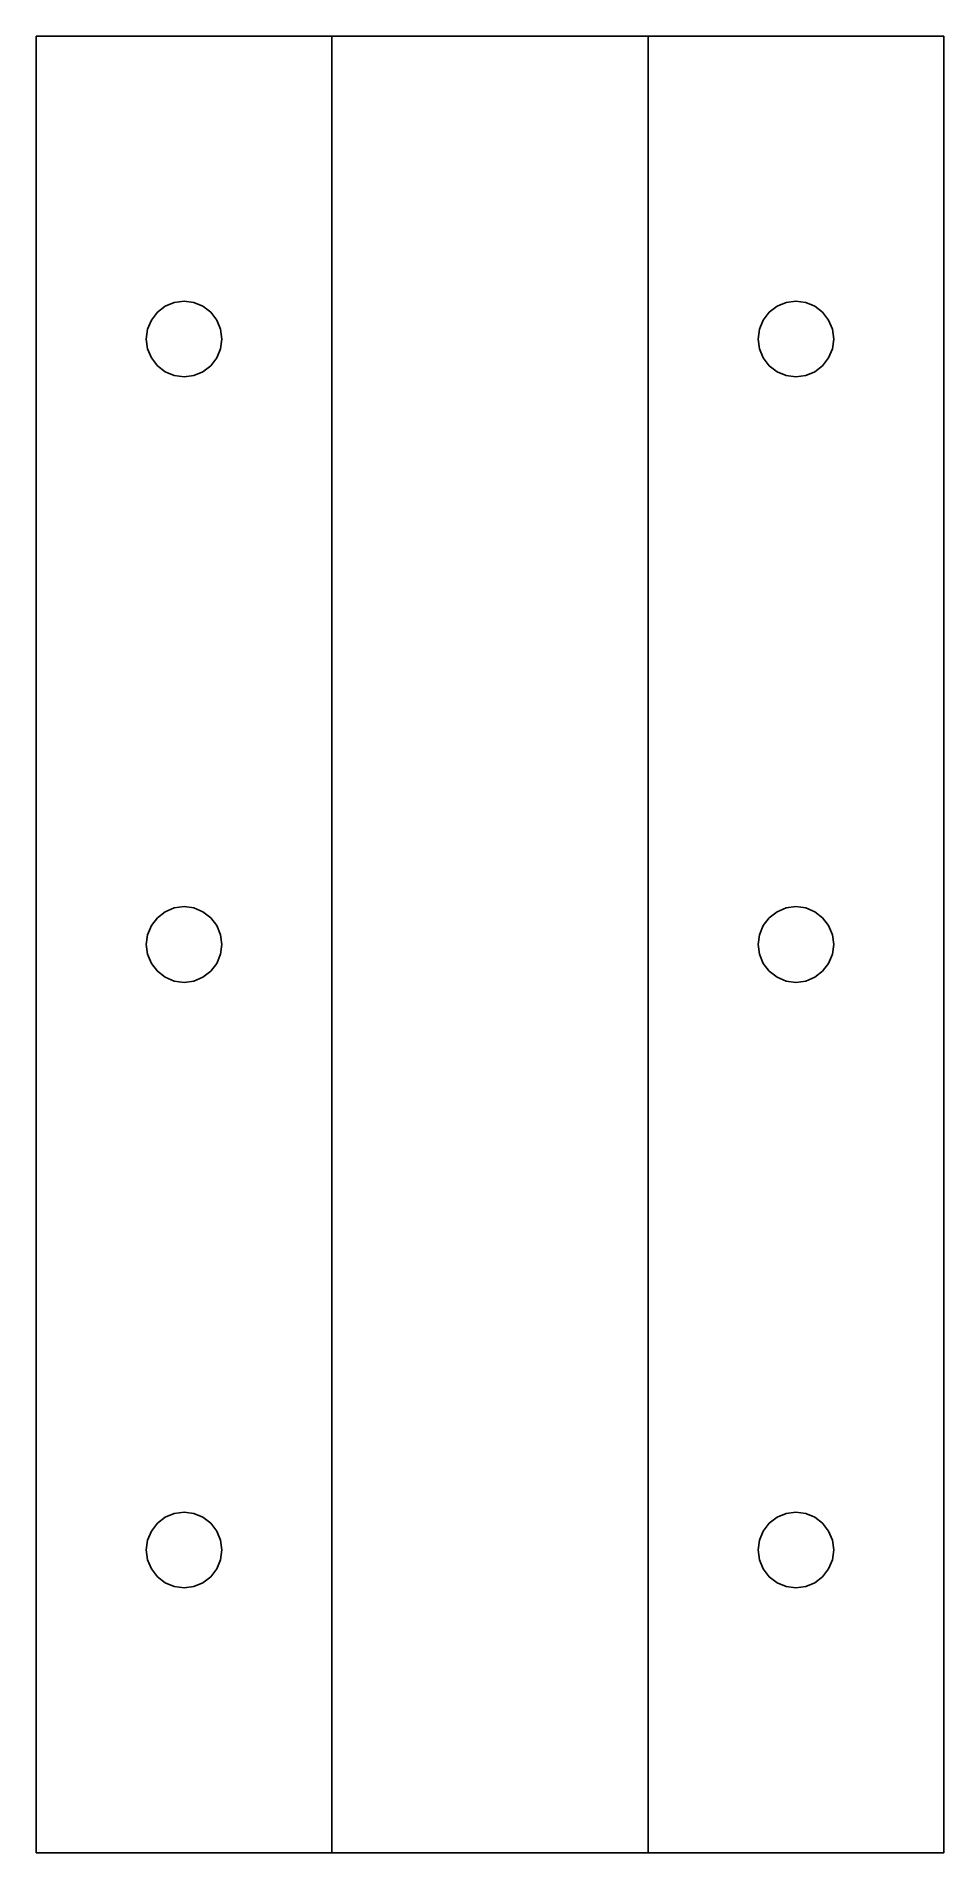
# Model space of a CAD drawing. Header units: metres. Extents: x 0 to 3, y -6 to 0.
import ezdxf

# ---------------------------------------------------------------- set-up
doc = ezdxf.new("R2010")
doc.units = ezdxf.units.M

msp = doc.modelspace()

# ---------------------------------------------------------------- linework, layer by layer
at = {"layer": 'Layer0'}
for p, q in [((0, -6, 0.75), (0, 0, 0.75)), ((0, 0, 0.75), (0.9772, 0, 0.75)), ((0, 0), (0, 0, 0.75)), ((0, -6), (0, 0)), ((0, 0), (3, 0)), ((0.9772, 0, 0.625), (2.0227, 0, 0.625)), ((0.9772, -6, 0.625), (0.9772, 0, 0.625)), ((0.9772, 0, 0.75), (0.9772, 0, 0.625)), ((0.9772, -6, 0.75), (0.9772, 0, 0.75)), ((2.0227, -6, 0.625), (2.0227, 0, 0.625)), ((2.0227, 0, 0.75), (2.0227, 0, 0.625)), ((2.0227, -6, 0.75), (2.0227, 0, 0.75)), ((2.0227, 0, 0.75), (3, 0, 0.75)), ((3, 0), (3, 0, 0.75)), ((3, 0, 0.75), (3, -6, 0.75)), ((3, 0), (3, -6)), ((0.4002, -0.9116, 0.75), (0.4261, -0.8917, 0.75)), ((0.4002, -0.9116), (0.4261, -0.8917)), ((0.4261, -0.8917, 0.75), (0.4563, -0.8793, 0.75)), ((0.4261, -0.8917), (0.4563, -0.8793)), ((0.4261, -0.8917, 0.75), (0.4261, -0.8917)), ((0.4563, -0.8793, 0.75), (0.4886, -0.875, 0.75)), ((0.4563, -0.8793), (0.4886, -0.875)), ((0.4563, -0.8793, 0.75), (0.4563, -0.8793)), ((0.4886, -0.875, 0.75), (0.521, -0.8793, 0.75)), ((0.4886, -0.875), (0.521, -0.8793)), ((0.4886, -0.875, 0.75), (0.4886, -0.875)), ((0.521, -0.8793, 0.75), (0.5511, -0.8917, 0.75)), ((0.521, -0.8793), (0.5511, -0.8917)), ((0.521, -0.8793, 0.75), (0.521, -0.8793)), ((0.5511, -0.8917, 0.75), (0.577, -0.9116, 0.75)), ((0.5511, -0.8917), (0.577, -0.9116)), ((0.5511, -0.8917, 0.75), (0.5511, -0.8917)), ((2.423, -0.9116, 0.75), (2.4489, -0.8917, 0.75)), ((2.423, -0.9116), (2.4489, -0.8917)), ((2.4489, -0.8917, 0.75), (2.479, -0.8793, 0.75)), ((2.4489, -0.8917), (2.479, -0.8793)), ((2.4489, -0.8917, 0.75), (2.4489, -0.8917)), ((2.479, -0.8793, 0.75), (2.5114, -0.875, 0.75)), ((2.479, -0.8793), (2.5114, -0.875)), ((2.479, -0.8793, 0.75), (2.479, -0.8793)), ((2.5114, -0.875, 0.75), (2.5437, -0.8793, 0.75)), ((2.5114, -0.875), (2.5437, -0.8793)), ((2.5114, -0.875, 0.75), (2.5114, -0.875)), ((2.5437, -0.8793, 0.75), (2.5739, -0.8917, 0.75)), ((2.5437, -0.8793), (2.5739, -0.8917)), ((2.5437, -0.8793, 0.75), (2.5437, -0.8793)), ((2.5739, -0.8917, 0.75), (2.5998, -0.9116, 0.75)), ((2.5739, -0.8917), (2.5998, -0.9116)), ((2.5739, -0.8917, 0.75), (2.5739, -0.8917)), ((0.3679, -0.9676, 0.75), (0.3804, -0.9375, 0.75)), ((0.3679, -0.9676), (0.3804, -0.9375)), ((0.3804, -0.9375, 0.75), (0.4002, -0.9116, 0.75)), ((0.3804, -0.9375), (0.4002, -0.9116)), ((0.3804, -0.9375, 0.75), (0.3804, -0.9375)), ((0.4002, -0.9116, 0.75), (0.4002, -0.9116)), ((0.577, -0.9116, 0.75), (0.5969, -0.9375, 0.75)), ((0.577, -0.9116), (0.5969, -0.9375)), ((0.577, -0.9116, 0.75), (0.577, -0.9116)), ((0.5969, -0.9375, 0.75), (0.6094, -0.9676, 0.75)), ((0.5969, -0.9375), (0.6094, -0.9676)), ((0.5969, -0.9375, 0.75), (0.5969, -0.9375)), ((2.3906, -0.9676, 0.75), (2.4031, -0.9375, 0.75)), ((2.3906, -0.9676), (2.4031, -0.9375)), ((2.4031, -0.9375, 0.75), (2.423, -0.9116, 0.75)), ((2.4031, -0.9375), (2.423, -0.9116)), ((2.4031, -0.9375, 0.75), (2.4031, -0.9375)), ((2.423, -0.9116, 0.75), (2.423, -0.9116)), ((2.5998, -0.9116, 0.75), (2.6196, -0.9375, 0.75)), ((2.5998, -0.9116), (2.6196, -0.9375)), ((2.5998, -0.9116, 0.75), (2.5998, -0.9116)), ((2.6196, -0.9375, 0.75), (2.6321, -0.9676, 0.75)), ((2.6196, -0.9375), (2.6321, -0.9676)), ((2.6196, -0.9375, 0.75), (2.6196, -0.9375)), ((0.3636, -1, 0.75), (0.3679, -0.9676, 0.75)), ((0.3636, -1), (0.3679, -0.9676)), ((0.3679, -1.0324, 0.75), (0.3636, -1, 0.75)), ((0.3679, -1.0324), (0.3636, -1)), ((0.3636, -1, 0.75), (0.3636, -1)), ((0.3679, -0.9676, 0.75), (0.3679, -0.9676)), ((0.6094, -0.9676, 0.75), (0.6136, -1, 0.75)), ((0.6094, -0.9676), (0.6136, -1)), ((0.6094, -0.9676, 0.75), (0.6094, -0.9676)), ((0.6136, -1, 0.75), (0.6094, -1.0324, 0.75)), ((0.6136, -1), (0.6094, -1.0324)), ((0.6136, -1, 0.75), (0.6136, -1)), ((2.3864, -1, 0.75), (2.3906, -0.9676, 0.75)), ((2.3864, -1), (2.3906, -0.9676)), ((2.3906, -1.0324, 0.75), (2.3864, -1, 0.75)), ((2.3906, -1.0324), (2.3864, -1)), ((2.3864, -1, 0.75), (2.3864, -1)), ((2.3906, -0.9676, 0.75), (2.3906, -0.9676)), ((2.6321, -0.9676, 0.75), (2.6364, -1, 0.75)), ((2.6321, -0.9676), (2.6364, -1)), ((2.6321, -0.9676, 0.75), (2.6321, -0.9676)), ((2.6364, -1, 0.75), (2.6321, -1.0324, 0.75)), ((2.6364, -1), (2.6321, -1.0324)), ((2.6364, -1, 0.75), (2.6364, -1)), ((0.3804, -1.0625, 0.75), (0.3679, -1.0324, 0.75)), ((0.3804, -1.0625), (0.3679, -1.0324)), ((0.3679, -1.0324, 0.75), (0.3679, -1.0324)), ((0.4002, -1.0884, 0.75), (0.3804, -1.0625, 0.75)), ((0.4002, -1.0884), (0.3804, -1.0625)), ((0.3804, -1.0625, 0.75), (0.3804, -1.0625)), ((0.5969, -1.0625, 0.75), (0.577, -1.0884, 0.75)), ((0.5969, -1.0625), (0.577, -1.0884)), ((0.6094, -1.0324, 0.75), (0.5969, -1.0625, 0.75)), ((0.6094, -1.0324), (0.5969, -1.0625)), ((0.5969, -1.0625, 0.75), (0.5969, -1.0625)), ((0.6094, -1.0324, 0.75), (0.6094, -1.0324)), ((2.4031, -1.0625, 0.75), (2.3906, -1.0324, 0.75)), ((2.4031, -1.0625), (2.3906, -1.0324)), ((2.3906, -1.0324, 0.75), (2.3906, -1.0324)), ((2.423, -1.0884, 0.75), (2.4031, -1.0625, 0.75)), ((2.423, -1.0884), (2.4031, -1.0625)), ((2.4031, -1.0625, 0.75), (2.4031, -1.0625)), ((2.6196, -1.0625, 0.75), (2.5998, -1.0884, 0.75)), ((2.6196, -1.0625), (2.5998, -1.0884)), ((2.6321, -1.0324, 0.75), (2.6196, -1.0625, 0.75)), ((2.6321, -1.0324), (2.6196, -1.0625)), ((2.6196, -1.0625, 0.75), (2.6196, -1.0625)), ((2.6321, -1.0324, 0.75), (2.6321, -1.0324)), ((0.4261, -1.1083, 0.75), (0.4002, -1.0884, 0.75)), ((0.4261, -1.1083), (0.4002, -1.0884)), ((0.4002, -1.0884, 0.75), (0.4002, -1.0884)), ((0.4563, -1.1207, 0.75), (0.4261, -1.1083, 0.75)), ((0.4563, -1.1207), (0.4261, -1.1083)), ((0.4261, -1.1083, 0.75), (0.4261, -1.1083)), ((0.4886, -1.125, 0.75), (0.4563, -1.1207, 0.75)), ((0.4886, -1.125), (0.4563, -1.1207)), ((0.4563, -1.1207, 0.75), (0.4563, -1.1207)), ((0.521, -1.1207, 0.75), (0.4886, -1.125, 0.75)), ((0.521, -1.1207), (0.4886, -1.125)), ((0.4886, -1.125, 0.75), (0.4886, -1.125)), ((0.5511, -1.1083, 0.75), (0.521, -1.1207, 0.75)), ((0.5511, -1.1083), (0.521, -1.1207)), ((0.521, -1.1207, 0.75), (0.521, -1.1207)), ((0.577, -1.0884, 0.75), (0.5511, -1.1083, 0.75)), ((0.577, -1.0884), (0.5511, -1.1083)), ((0.5511, -1.1083, 0.75), (0.5511, -1.1083)), ((0.577, -1.0884, 0.75), (0.577, -1.0884)), ((2.4489, -1.1083, 0.75), (2.423, -1.0884, 0.75)), ((2.4489, -1.1083), (2.423, -1.0884)), ((2.423, -1.0884, 0.75), (2.423, -1.0884)), ((2.479, -1.1207, 0.75), (2.4489, -1.1083, 0.75)), ((2.479, -1.1207), (2.4489, -1.1083)), ((2.4489, -1.1083, 0.75), (2.4489, -1.1083)), ((2.5114, -1.125, 0.75), (2.479, -1.1207, 0.75)), ((2.5114, -1.125), (2.479, -1.1207)), ((2.479, -1.1207, 0.75), (2.479, -1.1207)), ((2.5437, -1.1207, 0.75), (2.5114, -1.125, 0.75)), ((2.5437, -1.1207), (2.5114, -1.125)), ((2.5114, -1.125, 0.75), (2.5114, -1.125)), ((2.5739, -1.1083, 0.75), (2.5437, -1.1207, 0.75)), ((2.5739, -1.1083), (2.5437, -1.1207)), ((2.5437, -1.1207, 0.75), (2.5437, -1.1207)), ((2.5998, -1.0884, 0.75), (2.5739, -1.1083, 0.75)), ((2.5998, -1.0884), (2.5739, -1.1083)), ((2.5739, -1.1083, 0.75), (2.5739, -1.1083)), ((2.5998, -1.0884, 0.75), (2.5998, -1.0884)), ((0.4261, -2.8917, 0.75), (0.4563, -2.8793, 0.75)), ((0.4261, -2.8917), (0.4563, -2.8793)), ((0.4563, -2.8793, 0.75), (0.4886, -2.875, 0.75)), ((0.4563, -2.8793), (0.4886, -2.875)), ((0.4563, -2.8793, 0.75), (0.4563, -2.8793)), ((0.4886, -2.875, 0.75), (0.521, -2.8793, 0.75)), ((0.4886, -2.875), (0.521, -2.8793)), ((0.4886, -2.875, 0.75), (0.4886, -2.875)), ((0.521, -2.8793, 0.75), (0.5511, -2.8917, 0.75)), ((0.521, -2.8793), (0.5511, -2.8917)), ((0.521, -2.8793, 0.75), (0.521, -2.8793)), ((2.4489, -2.8917, 0.75), (2.479, -2.8793, 0.75)), ((2.4489, -2.8917), (2.479, -2.8793)), ((2.479, -2.8793, 0.75), (2.5114, -2.875, 0.75)), ((2.479, -2.8793), (2.5114, -2.875)), ((2.479, -2.8793, 0.75), (2.479, -2.8793)), ((2.5114, -2.875, 0.75), (2.5437, -2.8793, 0.75)), ((2.5114, -2.875), (2.5437, -2.8793)), ((2.5114, -2.875, 0.75), (2.5114, -2.875)), ((2.5437, -2.8793, 0.75), (2.5739, -2.8917, 0.75)), ((2.5437, -2.8793), (2.5739, -2.8917)), ((2.5437, -2.8793, 0.75), (2.5437, -2.8793)), ((0.3679, -2.9676, 0.75), (0.3804, -2.9375, 0.75)), ((0.3679, -2.9676), (0.3804, -2.9375)), ((0.3804, -2.9375, 0.75), (0.4002, -2.9116, 0.75)), ((0.3804, -2.9375), (0.4002, -2.9116)), ((0.3804, -2.9375, 0.75), (0.3804, -2.9375)), ((0.4002, -2.9116, 0.75), (0.4261, -2.8917, 0.75)), ((0.4002, -2.9116), (0.4261, -2.8917)), ((0.4002, -2.9116, 0.75), (0.4002, -2.9116)), ((0.4261, -2.8917, 0.75), (0.4261, -2.8917)), ((0.5511, -2.8917, 0.75), (0.577, -2.9116, 0.75)), ((0.5511, -2.8917), (0.577, -2.9116)), ((0.5511, -2.8917, 0.75), (0.5511, -2.8917)), ((0.577, -2.9116, 0.75), (0.5969, -2.9375, 0.75)), ((0.577, -2.9116), (0.5969, -2.9375)), ((0.577, -2.9116, 0.75), (0.577, -2.9116)), ((0.5969, -2.9375, 0.75), (0.6094, -2.9676, 0.75)), ((0.5969, -2.9375), (0.6094, -2.9676)), ((0.5969, -2.9375, 0.75), (0.5969, -2.9375)), ((2.3906, -2.9676, 0.75), (2.4031, -2.9375, 0.75)), ((2.3906, -2.9676), (2.4031, -2.9375)), ((2.4031, -2.9375, 0.75), (2.423, -2.9116, 0.75)), ((2.4031, -2.9375), (2.423, -2.9116)), ((2.4031, -2.9375, 0.75), (2.4031, -2.9375)), ((2.423, -2.9116, 0.75), (2.4489, -2.8917, 0.75)), ((2.423, -2.9116), (2.4489, -2.8917)), ((2.423, -2.9116, 0.75), (2.423, -2.9116)), ((2.4489, -2.8917, 0.75), (2.4489, -2.8917)), ((2.5739, -2.8917, 0.75), (2.5998, -2.9116, 0.75)), ((2.5739, -2.8917), (2.5998, -2.9116)), ((2.5739, -2.8917, 0.75), (2.5739, -2.8917)), ((2.5998, -2.9116, 0.75), (2.6196, -2.9375, 0.75)), ((2.5998, -2.9116), (2.6196, -2.9375)), ((2.5998, -2.9116, 0.75), (2.5998, -2.9116)), ((2.6196, -2.9375, 0.75), (2.6321, -2.9676, 0.75)), ((2.6196, -2.9375), (2.6321, -2.9676)), ((2.6196, -2.9375, 0.75), (2.6196, -2.9375)), ((0.3636, -3, 0.75), (0.3679, -2.9676, 0.75)), ((0.3636, -3), (0.3679, -2.9676)), ((0.3679, -3.0324, 0.75), (0.3636, -3, 0.75)), ((0.3679, -3.0324), (0.3636, -3)), ((0.3636, -3, 0.75), (0.3636, -3)), ((0.3679, -2.9676, 0.75), (0.3679, -2.9676)), ((0.6094, -2.9676, 0.75), (0.6136, -3, 0.75)), ((0.6094, -2.9676), (0.6136, -3)), ((0.6094, -2.9676, 0.75), (0.6094, -2.9676)), ((0.6136, -3, 0.75), (0.6094, -3.0324, 0.75)), ((0.6136, -3), (0.6094, -3.0324)), ((0.6136, -3, 0.75), (0.6136, -3)), ((2.3864, -3, 0.75), (2.3906, -2.9676, 0.75)), ((2.3864, -3), (2.3906, -2.9676)), ((2.3906, -3.0324, 0.75), (2.3864, -3, 0.75)), ((2.3906, -3.0324), (2.3864, -3)), ((2.3864, -3, 0.75), (2.3864, -3)), ((2.3906, -2.9676, 0.75), (2.3906, -2.9676)), ((2.6321, -2.9676, 0.75), (2.6364, -3, 0.75)), ((2.6321, -2.9676), (2.6364, -3)), ((2.6321, -2.9676, 0.75), (2.6321, -2.9676)), ((2.6364, -3, 0.75), (2.6321, -3.0324, 0.75)), ((2.6364, -3), (2.6321, -3.0324)), ((2.6364, -3, 0.75), (2.6364, -3)), ((0.3804, -3.0625, 0.75), (0.3679, -3.0324, 0.75)), ((0.3804, -3.0625), (0.3679, -3.0324)), ((0.3679, -3.0324, 0.75), (0.3679, -3.0324)), ((0.6094, -3.0324, 0.75), (0.5969, -3.0625, 0.75)), ((0.6094, -3.0324), (0.5969, -3.0625)), ((0.6094, -3.0324, 0.75), (0.6094, -3.0324)), ((2.4031, -3.0625, 0.75), (2.3906, -3.0324, 0.75)), ((2.4031, -3.0625), (2.3906, -3.0324)), ((2.3906, -3.0324, 0.75), (2.3906, -3.0324)), ((2.6321, -3.0324, 0.75), (2.6196, -3.0625, 0.75)), ((2.6321, -3.0324), (2.6196, -3.0625)), ((2.6321, -3.0324, 0.75), (2.6321, -3.0324)), ((0.4002, -3.0884, 0.75), (0.3804, -3.0625, 0.75)), ((0.4002, -3.0884), (0.3804, -3.0625)), ((0.3804, -3.0625, 0.75), (0.3804, -3.0625)), ((0.4261, -3.1083, 0.75), (0.4002, -3.0884, 0.75)), ((0.4261, -3.1083), (0.4002, -3.0884)), ((0.4002, -3.0884, 0.75), (0.4002, -3.0884)), ((0.4563, -3.1207, 0.75), (0.4261, -3.1083, 0.75)), ((0.4563, -3.1207), (0.4261, -3.1083)), ((0.4261, -3.1083, 0.75), (0.4261, -3.1083)), ((0.5511, -3.1083, 0.75), (0.521, -3.1207, 0.75)), ((0.5511, -3.1083), (0.521, -3.1207)), ((0.577, -3.0884, 0.75), (0.5511, -3.1083, 0.75)), ((0.577, -3.0884), (0.5511, -3.1083)), ((0.5511, -3.1083, 0.75), (0.5511, -3.1083)), ((0.5969, -3.0625, 0.75), (0.577, -3.0884, 0.75)), ((0.5969, -3.0625), (0.577, -3.0884)), ((0.577, -3.0884, 0.75), (0.577, -3.0884)), ((0.5969, -3.0625, 0.75), (0.5969, -3.0625)), ((2.423, -3.0884, 0.75), (2.4031, -3.0625, 0.75)), ((2.423, -3.0884), (2.4031, -3.0625)), ((2.4031, -3.0625, 0.75), (2.4031, -3.0625)), ((2.4489, -3.1083, 0.75), (2.423, -3.0884, 0.75)), ((2.4489, -3.1083), (2.423, -3.0884)), ((2.423, -3.0884, 0.75), (2.423, -3.0884)), ((2.479, -3.1207, 0.75), (2.4489, -3.1083, 0.75)), ((2.479, -3.1207), (2.4489, -3.1083)), ((2.4489, -3.1083, 0.75), (2.4489, -3.1083)), ((2.5739, -3.1083, 0.75), (2.5437, -3.1207, 0.75)), ((2.5739, -3.1083), (2.5437, -3.1207)), ((2.5998, -3.0884, 0.75), (2.5739, -3.1083, 0.75)), ((2.5998, -3.0884), (2.5739, -3.1083)), ((2.5739, -3.1083, 0.75), (2.5739, -3.1083)), ((2.6196, -3.0625, 0.75), (2.5998, -3.0884, 0.75)), ((2.6196, -3.0625), (2.5998, -3.0884)), ((2.5998, -3.0884, 0.75), (2.5998, -3.0884)), ((2.6196, -3.0625, 0.75), (2.6196, -3.0625)), ((0.4886, -3.125, 0.75), (0.4563, -3.1207, 0.75)), ((0.4886, -3.125), (0.4563, -3.1207)), ((0.4563, -3.1207, 0.75), (0.4563, -3.1207)), ((0.521, -3.1207, 0.75), (0.4886, -3.125, 0.75)), ((0.521, -3.1207), (0.4886, -3.125)), ((0.4886, -3.125, 0.75), (0.4886, -3.125)), ((0.521, -3.1207, 0.75), (0.521, -3.1207)), ((2.5114, -3.125, 0.75), (2.479, -3.1207, 0.75)), ((2.5114, -3.125), (2.479, -3.1207)), ((2.479, -3.1207, 0.75), (2.479, -3.1207)), ((2.5437, -3.1207, 0.75), (2.5114, -3.125, 0.75)), ((2.5437, -3.1207), (2.5114, -3.125)), ((2.5114, -3.125, 0.75), (2.5114, -3.125)), ((2.5437, -3.1207, 0.75), (2.5437, -3.1207)), ((0.3804, -4.9375, 0.75), (0.4002, -4.9116, 0.75)), ((0.3804, -4.9375), (0.4002, -4.9116)), ((0.4002, -4.9116, 0.75), (0.4261, -4.8917, 0.75)), ((0.4002, -4.9116), (0.4261, -4.8917)), ((0.4002, -4.9116, 0.75), (0.4002, -4.9116)), ((0.4261, -4.8917, 0.75), (0.4563, -4.8793, 0.75)), ((0.4261, -4.8917), (0.4563, -4.8793)), ((0.4261, -4.8917, 0.75), (0.4261, -4.8917)), ((0.4563, -4.8793, 0.75), (0.4886, -4.875, 0.75)), ((0.4563, -4.8793), (0.4886, -4.875)), ((0.4563, -4.8793, 0.75), (0.4563, -4.8793)), ((0.4886, -4.875, 0.75), (0.521, -4.8793, 0.75)), ((0.4886, -4.875), (0.521, -4.8793)), ((0.4886, -4.875, 0.75), (0.4886, -4.875)), ((0.521, -4.8793, 0.75), (0.5511, -4.8917, 0.75)), ((0.521, -4.8793), (0.5511, -4.8917)), ((0.521, -4.8793, 0.75), (0.521, -4.8793)), ((0.5511, -4.8917, 0.75), (0.577, -4.9116, 0.75)), ((0.5511, -4.8917), (0.577, -4.9116)), ((0.5511, -4.8917, 0.75), (0.5511, -4.8917)), ((0.577, -4.9116, 0.75), (0.5969, -4.9375, 0.75)), ((0.577, -4.9116), (0.5969, -4.9375)), ((0.577, -4.9116, 0.75), (0.577, -4.9116)), ((2.4031, -4.9375, 0.75), (2.423, -4.9116, 0.75)), ((2.4031, -4.9375), (2.423, -4.9116)), ((2.423, -4.9116, 0.75), (2.4489, -4.8917, 0.75)), ((2.423, -4.9116), (2.4489, -4.8917)), ((2.423, -4.9116, 0.75), (2.423, -4.9116)), ((2.4489, -4.8917, 0.75), (2.479, -4.8793, 0.75)), ((2.4489, -4.8917), (2.479, -4.8793)), ((2.4489, -4.8917, 0.75), (2.4489, -4.8917)), ((2.479, -4.8793, 0.75), (2.5114, -4.875, 0.75)), ((2.479, -4.8793), (2.5114, -4.875)), ((2.479, -4.8793, 0.75), (2.479, -4.8793)), ((2.5114, -4.875, 0.75), (2.5437, -4.8793, 0.75)), ((2.5114, -4.875), (2.5437, -4.8793)), ((2.5114, -4.875, 0.75), (2.5114, -4.875)), ((2.5437, -4.8793, 0.75), (2.5739, -4.8917, 0.75)), ((2.5437, -4.8793), (2.5739, -4.8917)), ((2.5437, -4.8793, 0.75), (2.5437, -4.8793)), ((2.5739, -4.8917, 0.75), (2.5998, -4.9116, 0.75)), ((2.5739, -4.8917), (2.5998, -4.9116)), ((2.5739, -4.8917, 0.75), (2.5739, -4.8917)), ((2.5998, -4.9116, 0.75), (2.6196, -4.9375, 0.75)), ((2.5998, -4.9116), (2.6196, -4.9375)), ((2.5998, -4.9116, 0.75), (2.5998, -4.9116)), ((0.3636, -5, 0.75), (0.3679, -4.9676, 0.75)), ((0.3636, -5), (0.3679, -4.9676)), ((0.3679, -4.9676, 0.75), (0.3804, -4.9375, 0.75)), ((0.3679, -4.9676), (0.3804, -4.9375)), ((0.3679, -4.9676, 0.75), (0.3679, -4.9676)), ((0.3804, -4.9375, 0.75), (0.3804, -4.9375)), ((0.5969, -4.9375, 0.75), (0.6094, -4.9676, 0.75)), ((0.5969, -4.9375), (0.6094, -4.9676)), ((0.5969, -4.9375, 0.75), (0.5969, -4.9375)), ((0.6094, -4.9676, 0.75), (0.6136, -5, 0.75)), ((0.6094, -4.9676), (0.6136, -5)), ((0.6094, -4.9676, 0.75), (0.6094, -4.9676)), ((2.3864, -5, 0.75), (2.3906, -4.9676, 0.75)), ((2.3864, -5), (2.3906, -4.9676)), ((2.3906, -4.9676, 0.75), (2.4031, -4.9375, 0.75)), ((2.3906, -4.9676), (2.4031, -4.9375)), ((2.3906, -4.9676, 0.75), (2.3906, -4.9676)), ((2.4031, -4.9375, 0.75), (2.4031, -4.9375)), ((2.6196, -4.9375, 0.75), (2.6321, -4.9676, 0.75)), ((2.6196, -4.9375), (2.6321, -4.9676)), ((2.6196, -4.9375, 0.75), (2.6196, -4.9375)), ((2.6321, -4.9676, 0.75), (2.6364, -5, 0.75)), ((2.6321, -4.9676), (2.6364, -5)), ((2.6321, -4.9676, 0.75), (2.6321, -4.9676)), ((0.3679, -5.0324, 0.75), (0.3636, -5, 0.75)), ((0.3679, -5.0324), (0.3636, -5)), ((0.3636, -5, 0.75), (0.3636, -5)), ((0.3804, -5.0625, 0.75), (0.3679, -5.0324, 0.75)), ((0.3804, -5.0625), (0.3679, -5.0324)), ((0.3679, -5.0324, 0.75), (0.3679, -5.0324)), ((0.6094, -5.0324, 0.75), (0.5969, -5.0625, 0.75)), ((0.6094, -5.0324), (0.5969, -5.0625)), ((0.6136, -5, 0.75), (0.6094, -5.0324, 0.75)), ((0.6136, -5), (0.6094, -5.0324)), ((0.6094, -5.0324, 0.75), (0.6094, -5.0324)), ((0.6136, -5, 0.75), (0.6136, -5)), ((2.3906, -5.0324, 0.75), (2.3864, -5, 0.75)), ((2.3906, -5.0324), (2.3864, -5)), ((2.3864, -5, 0.75), (2.3864, -5)), ((2.4031, -5.0625, 0.75), (2.3906, -5.0324, 0.75)), ((2.4031, -5.0625), (2.3906, -5.0324)), ((2.3906, -5.0324, 0.75), (2.3906, -5.0324)), ((2.6321, -5.0324, 0.75), (2.6196, -5.0625, 0.75)), ((2.6321, -5.0324), (2.6196, -5.0625)), ((2.6364, -5, 0.75), (2.6321, -5.0324, 0.75)), ((2.6364, -5), (2.6321, -5.0324)), ((2.6321, -5.0324, 0.75), (2.6321, -5.0324)), ((2.6364, -5, 0.75), (2.6364, -5)), ((0.4002, -5.0884, 0.75), (0.3804, -5.0625, 0.75)), ((0.4002, -5.0884), (0.3804, -5.0625)), ((0.3804, -5.0625, 0.75), (0.3804, -5.0625)), ((0.4261, -5.1083, 0.75), (0.4002, -5.0884, 0.75)), ((0.4261, -5.1083), (0.4002, -5.0884)), ((0.4002, -5.0884, 0.75), (0.4002, -5.0884)), ((0.577, -5.0884, 0.75), (0.5511, -5.1083, 0.75)), ((0.577, -5.0884), (0.5511, -5.1083)), ((0.5969, -5.0625, 0.75), (0.577, -5.0884, 0.75)), ((0.5969, -5.0625), (0.577, -5.0884)), ((0.577, -5.0884, 0.75), (0.577, -5.0884)), ((0.5969, -5.0625, 0.75), (0.5969, -5.0625)), ((2.423, -5.0884, 0.75), (2.4031, -5.0625, 0.75)), ((2.423, -5.0884), (2.4031, -5.0625)), ((2.4031, -5.0625, 0.75), (2.4031, -5.0625)), ((2.4489, -5.1083, 0.75), (2.423, -5.0884, 0.75)), ((2.4489, -5.1083), (2.423, -5.0884)), ((2.423, -5.0884, 0.75), (2.423, -5.0884)), ((2.5998, -5.0884, 0.75), (2.5739, -5.1083, 0.75)), ((2.5998, -5.0884), (2.5739, -5.1083)), ((2.6196, -5.0625, 0.75), (2.5998, -5.0884, 0.75)), ((2.6196, -5.0625), (2.5998, -5.0884)), ((2.5998, -5.0884, 0.75), (2.5998, -5.0884)), ((2.6196, -5.0625, 0.75), (2.6196, -5.0625)), ((0.4563, -5.1207, 0.75), (0.4261, -5.1083, 0.75)), ((0.4563, -5.1207), (0.4261, -5.1083)), ((0.4261, -5.1083, 0.75), (0.4261, -5.1083)), ((0.4886, -5.125, 0.75), (0.4563, -5.1207, 0.75)), ((0.4886, -5.125), (0.4563, -5.1207)), ((0.4563, -5.1207, 0.75), (0.4563, -5.1207)), ((0.521, -5.1207, 0.75), (0.4886, -5.125, 0.75)), ((0.521, -5.1207), (0.4886, -5.125)), ((0.4886, -5.125, 0.75), (0.4886, -5.125)), ((0.5511, -5.1083, 0.75), (0.521, -5.1207, 0.75)), ((0.5511, -5.1083), (0.521, -5.1207)), ((0.521, -5.1207, 0.75), (0.521, -5.1207)), ((0.5511, -5.1083, 0.75), (0.5511, -5.1083)), ((2.479, -5.1207, 0.75), (2.4489, -5.1083, 0.75)), ((2.479, -5.1207), (2.4489, -5.1083)), ((2.4489, -5.1083, 0.75), (2.4489, -5.1083)), ((2.5114, -5.125, 0.75), (2.479, -5.1207, 0.75)), ((2.5114, -5.125), (2.479, -5.1207)), ((2.479, -5.1207, 0.75), (2.479, -5.1207)), ((2.5437, -5.1207, 0.75), (2.5114, -5.125, 0.75)), ((2.5437, -5.1207), (2.5114, -5.125)), ((2.5114, -5.125, 0.75), (2.5114, -5.125)), ((2.5739, -5.1083, 0.75), (2.5437, -5.1207, 0.75)), ((2.5739, -5.1083), (2.5437, -5.1207)), ((2.5437, -5.1207, 0.75), (2.5437, -5.1207)), ((2.5739, -5.1083, 0.75), (2.5739, -5.1083)), ((0.9772, -6, 0.75), (0, -6, 0.75)), ((0, -6), (0, -6, 0.75)), ((3, -6), (0, -6)), ((2.0227, -6, 0.625), (0.9772, -6, 0.625)), ((0.9772, -6, 0.75), (0.9772, -6, 0.625)), ((2.0227, -6, 0.75), (2.0227, -6, 0.625)), ((3, -6, 0.75), (2.0227, -6, 0.75)), ((3, -6), (3, -6, 0.75))]:
    msp.add_line(p, q, dxfattribs=at)

doc.saveas('drawing.dxf')
